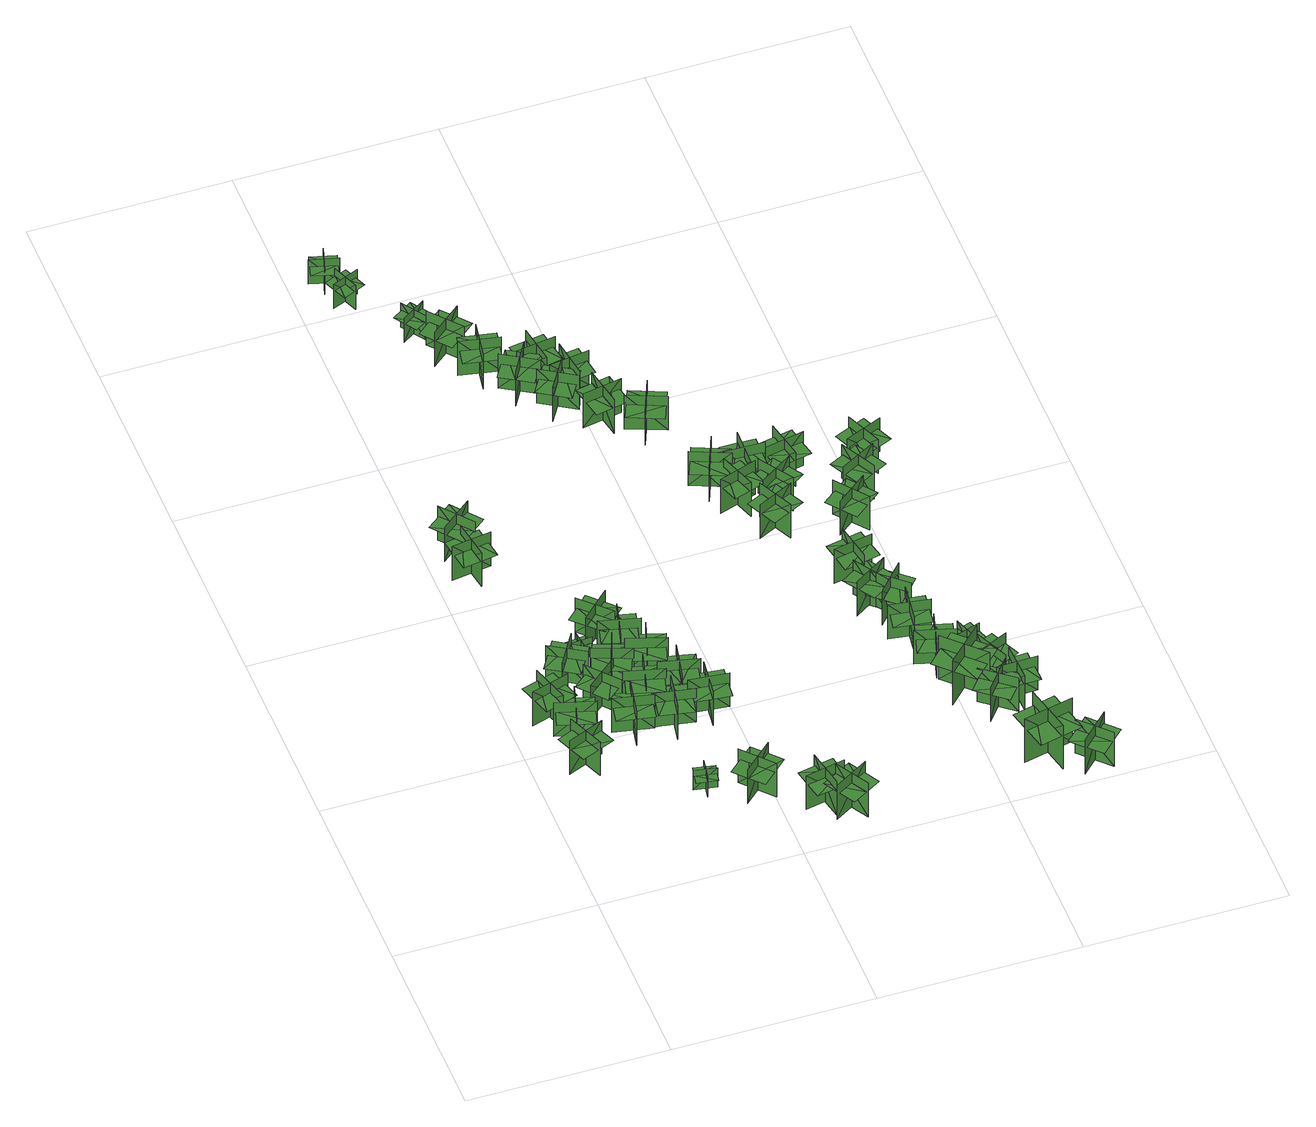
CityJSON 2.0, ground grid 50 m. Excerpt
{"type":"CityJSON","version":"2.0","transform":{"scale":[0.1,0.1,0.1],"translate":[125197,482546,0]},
"CityObjects":{
"tree1":{"type":"SolitaryVegetationObject","geometry":[{"type":"MultiSurface","lod":"1","boundaries":[[[0,1,2]],[[0,2,3]],[[4,5,6]],[[4,6,7]],[[8,9,10]],[[8,10,11]],[[8,11,12]],[[8,12,13]]]}]},
"tree2":{"type":"SolitaryVegetationObject","geometry":[{"type":"MultiSurface","lod":"1","boundaries":[[[14,15,16]],[[14,16,17]],[[18,19,20]],[[18,20,21]],[[22,23,24]],[[22,24,25]],[[22,25,26]],[[22,26,27]]]}]},
"tree3":{"type":"SolitaryVegetationObject","geometry":[{"type":"MultiSurface","lod":"1","boundaries":[[[28,29,30]],[[28,30,31]],[[32,33,34]],[[32,34,35]],[[36,37,38]],[[36,38,39]],[[36,39,40]],[[36,40,41]]]}]},
"tree4":{"type":"SolitaryVegetationObject","geometry":[{"type":"MultiSurface","lod":"1","boundaries":[[[42,43,44]],[[42,44,45]],[[46,47,48]],[[46,48,49]],[[50,51,52]],[[50,52,53]],[[50,53,54]],[[50,54,55]]]}]},
"tree5":{"type":"SolitaryVegetationObject","geometry":[{"type":"MultiSurface","lod":"1","boundaries":[[[56,57,58]],[[56,58,59]],[[60,61,62]],[[60,62,63]],[[64,65,66]],[[64,66,67]],[[64,67,68]],[[64,68,69]]]}]},
"tree6":{"type":"SolitaryVegetationObject","geometry":[{"type":"MultiSurface","lod":"1","boundaries":[[[70,71,72]],[[70,72,73]],[[74,75,76]],[[74,76,77]],[[78,79,80]],[[78,80,81]],[[78,81,82]],[[78,82,83]]]}]},
"tree7":{"type":"SolitaryVegetationObject","geometry":[{"type":"MultiSurface","lod":"1","boundaries":[[[84,85,86]],[[84,86,87]],[[88,89,90]],[[88,90,91]],[[92,93,94]],[[92,94,95]],[[92,95,96]],[[92,96,97]]]}]},
"tree8":{"type":"SolitaryVegetationObject","geometry":[{"type":"MultiSurface","lod":"1","boundaries":[[[98,99,100]],[[98,100,101]],[[102,103,104]],[[102,104,105]],[[106,107,108]],[[106,108,109]],[[106,109,110]],[[106,110,111]]]}]},
"tree9":{"type":"SolitaryVegetationObject","geometry":[{"type":"MultiSurface","lod":"1","boundaries":[[[112,113,114]],[[112,114,115]],[[116,117,118]],[[116,118,119]],[[120,121,122]],[[120,122,123]],[[120,123,124]],[[120,124,125]]]}]},
"tree10":{"type":"SolitaryVegetationObject","geometry":[{"type":"MultiSurface","lod":"1","boundaries":[[[126,127,128]],[[126,128,129]],[[130,131,132]],[[130,132,133]],[[134,135,136]],[[134,136,137]],[[134,137,138]],[[134,138,139]]]}]},
"tree11":{"type":"SolitaryVegetationObject","geometry":[{"type":"MultiSurface","lod":"1","boundaries":[[[140,141,142]],[[140,142,143]],[[144,145,146]],[[144,146,147]],[[148,149,150]],[[148,150,151]],[[148,151,152]],[[148,152,153]]]}]},
"tree12":{"type":"SolitaryVegetationObject","geometry":[{"type":"MultiSurface","lod":"1","boundaries":[[[154,155,156]],[[154,156,157]],[[158,159,160]],[[158,160,161]],[[162,163,164]],[[162,164,165]],[[162,165,166]],[[162,166,167]]]}]},
"tree13":{"type":"SolitaryVegetationObject","geometry":[{"type":"MultiSurface","lod":"1","boundaries":[[[168,169,170]],[[168,170,171]],[[172,173,174]],[[172,174,175]],[[176,177,178]],[[176,178,179]],[[176,179,180]],[[176,180,181]]]}]},
"tree14":{"type":"SolitaryVegetationObject","geometry":[{"type":"MultiSurface","lod":"1","boundaries":[[[182,183,184]],[[182,184,185]],[[186,187,188]],[[186,188,189]],[[190,191,192]],[[190,192,193]],[[190,193,194]],[[190,194,195]]]}]},
"tree15":{"type":"SolitaryVegetationObject","geometry":[{"type":"MultiSurface","lod":"1","boundaries":[[[196,197,198]],[[196,198,199]],[[200,201,202]],[[200,202,203]],[[204,205,206]],[[204,206,207]],[[204,207,208]],[[204,208,209]]]}]},
"tree16":{"type":"SolitaryVegetationObject","geometry":[{"type":"MultiSurface","lod":"1","boundaries":[[[210,211,212]],[[210,212,213]],[[214,215,216]],[[214,216,217]],[[218,219,220]],[[218,220,221]],[[218,221,222]],[[218,222,223]]]}]},
"tree17":{"type":"SolitaryVegetationObject","geometry":[{"type":"MultiSurface","lod":"1","boundaries":[[[224,225,226]],[[224,226,227]],[[228,229,230]],[[228,230,231]],[[232,233,234]],[[232,234,235]],[[232,235,236]],[[232,236,237]]]}]},
"tree18":{"type":"SolitaryVegetationObject","geometry":[{"type":"MultiSurface","lod":"1","boundaries":[[[238,239,240]],[[238,240,241]],[[242,243,244]],[[242,244,245]],[[246,247,248]],[[246,248,249]],[[246,249,250]],[[246,250,251]]]}]},
"tree19":{"type":"SolitaryVegetationObject","geometry":[{"type":"MultiSurface","lod":"1","boundaries":[[[252,253,254]],[[252,254,255]],[[256,257,258]],[[256,258,259]],[[260,261,262]],[[260,262,263]],[[260,263,264]],[[260,264,265]]]}]},
"tree20":{"type":"SolitaryVegetationObject","geometry":[{"type":"MultiSurface","lod":"1","boundaries":[[[266,267,268]],[[266,268,269]],[[270,271,272]],[[270,272,273]],[[274,275,276]],[[274,276,277]],[[274,277,278]],[[274,278,279]]]}]},
"tree21":{"type":"SolitaryVegetationObject","geometry":[{"type":"MultiSurface","lod":"1","boundaries":[[[280,281,282]],[[280,282,283]],[[284,285,286]],[[284,286,287]],[[288,289,290]],[[288,290,291]],[[288,291,292]],[[288,292,293]]]}]},
"tree22":{"type":"SolitaryVegetationObject","geometry":[{"type":"MultiSurface","lod":"1","boundaries":[[[294,295,296]],[[294,296,297]],[[298,299,300]],[[298,300,301]],[[302,303,304]],[[302,304,305]],[[302,305,306]],[[302,306,307]]]}]},
"tree23":{"type":"SolitaryVegetationObject","geometry":[{"type":"MultiSurface","lod":"1","boundaries":[[[308,309,310]],[[308,310,311]],[[312,313,314]],[[312,314,315]],[[316,317,318]],[[316,318,319]],[[316,319,320]],[[316,320,321]]]}]},
"tree24":{"type":"SolitaryVegetationObject","geometry":[{"type":"MultiSurface","lod":"1","boundaries":[[[322,323,324]],[[322,324,325]],[[326,327,328]],[[326,328,329]],[[330,331,332]],[[330,332,333]],[[330,333,334]],[[330,334,335]]]}]},
"tree25":{"type":"SolitaryVegetationObject","geometry":[{"type":"MultiSurface","lod":"1","boundaries":[[[336,337,338]],[[336,338,339]],[[340,341,342]],[[340,342,343]],[[344,345,346]],[[344,346,347]],[[344,347,348]],[[344,348,349]]]}]},
"tree26":{"type":"SolitaryVegetationObject","geometry":[{"type":"MultiSurface","lod":"1","boundaries":[[[350,351,352]],[[350,352,353]],[[354,355,356]],[[354,356,357]],[[358,359,360]],[[358,360,361]],[[358,361,362]],[[358,362,363]]]}]},
"tree27":{"type":"SolitaryVegetationObject","geometry":[{"type":"MultiSurface","lod":"1","boundaries":[[[364,365,366]],[[364,366,367]],[[368,369,370]],[[368,370,371]],[[372,373,374]],[[372,374,375]],[[372,375,376]],[[372,376,377]]]}]},
"tree28":{"type":"SolitaryVegetationObject","geometry":[{"type":"MultiSurface","lod":"1","boundaries":[[[378,379,380]],[[378,380,381]],[[382,383,384]],[[382,384,385]],[[386,387,388]],[[386,388,389]],[[386,389,390]],[[386,390,391]]]}]},
"tree29":{"type":"SolitaryVegetationObject","geometry":[{"type":"MultiSurface","lod":"1","boundaries":[[[392,393,394]],[[392,394,395]],[[396,397,398]],[[396,398,399]],[[400,401,402]],[[400,402,403]],[[400,403,404]],[[400,404,405]]]}]},
"tree30":{"type":"SolitaryVegetationObject","geometry":[{"type":"MultiSurface","lod":"1","boundaries":[[[406,407,408]],[[406,408,409]],[[410,411,412]],[[410,412,413]],[[414,415,416]],[[414,416,417]],[[414,417,418]],[[414,418,419]]]}]},
"tree31":{"type":"SolitaryVegetationObject","geometry":[{"type":"MultiSurface","lod":"1","boundaries":[[[420,421,422]],[[420,422,423]],[[424,425,426]],[[424,426,427]],[[428,429,430]],[[428,430,431]],[[428,431,432]],[[428,432,433]]]}]},
"tree32":{"type":"SolitaryVegetationObject","geometry":[{"type":"MultiSurface","lod":"1","boundaries":[[[434,435,436]],[[434,436,437]],[[438,439,440]],[[438,440,441]],[[442,443,444]],[[442,444,445]],[[442,445,446]],[[442,446,447]]]}]},
"tree33":{"type":"SolitaryVegetationObject","geometry":[{"type":"MultiSurface","lod":"1","boundaries":[[[448,449,450]],[[448,450,451]],[[452,453,454]],[[452,454,455]],[[456,457,458]],[[456,458,459]],[[456,459,460]],[[456,460,461]]]}]},
"tree34":{"type":"SolitaryVegetationObject","geometry":[{"type":"MultiSurface","lod":"1","boundaries":[[[462,463,464]],[[462,464,465]],[[466,467,468]],[[466,468,469]],[[470,471,472]],[[470,472,473]],[[470,473,474]],[[470,474,475]]]}]},
"tree35":{"type":"SolitaryVegetationObject","geometry":[{"type":"MultiSurface","lod":"1","boundaries":[[[476,477,478]],[[476,478,479]],[[480,481,482]],[[480,482,483]],[[484,485,486]],[[484,486,487]],[[484,487,488]],[[484,488,489]]]}]},
"tree36":{"type":"SolitaryVegetationObject","geometry":[{"type":"MultiSurface","lod":"1","boundaries":[[[490,491,492]],[[490,492,493]],[[494,495,496]],[[494,496,497]],[[498,499,500]],[[498,500,501]],[[498,501,502]],[[498,502,503]]]}]},
"tree37":{"type":"SolitaryVegetationObject","geometry":[{"type":"MultiSurface","lod":"1","boundaries":[[[504,505,506]],[[504,506,507]],[[508,509,510]],[[508,510,511]],[[512,513,514]],[[512,514,515]],[[512,515,516]],[[512,516,517]]]}]},
"tree38":{"type":"SolitaryVegetationObject","geometry":[{"type":"MultiSurface","lod":"1","boundaries":[[[518,519,520]],[[518,520,521]],[[522,523,524]],[[522,524,525]],[[526,527,528]],[[526,528,529]],[[526,529,530]],[[526,530,531]]]}]},
"tree39":{"type":"SolitaryVegetationObject","geometry":[{"type":"MultiSurface","lod":"1","boundaries":[[[532,533,534]],[[532,534,535]],[[536,537,538]],[[536,538,539]],[[540,541,542]],[[540,542,543]],[[540,543,544]],[[540,544,545]]]}]},
"tree40":{"type":"SolitaryVegetationObject","geometry":[{"type":"MultiSurface","lod":"1","boundaries":[[[546,547,548]],[[546,548,549]],[[550,551,552]],[[550,552,553]],[[554,555,556]],[[554,556,557]],[[554,557,558]],[[554,558,559]]]}]},
"tree41":{"type":"SolitaryVegetationObject","geometry":[{"type":"MultiSurface","lod":"1","boundaries":[[[560,561,562]],[[560,562,563]],[[564,565,566]],[[564,566,567]],[[568,569,570]],[[568,570,571]],[[568,571,572]],[[568,572,573]]]}]},
"tree42":{"type":"SolitaryVegetationObject","geometry":[{"type":"MultiSurface","lod":"1","boundaries":[[[574,575,576]],[[574,576,577]],[[578,579,580]],[[578,580,581]],[[582,583,584]],[[582,584,585]],[[582,585,586]],[[582,586,587]]]}]},
"tree43":{"type":"SolitaryVegetationObject","geometry":[{"type":"MultiSurface","lod":"1","boundaries":[[[588,589,590]],[[588,590,591]],[[592,593,594]],[[592,594,595]],[[596,597,598]],[[596,598,599]],[[596,599,600]],[[596,600,601]]]}]},
"tree44":{"type":"SolitaryVegetationObject","geometry":[{"type":"MultiSurface","lod":"1","boundaries":[[[602,603,604]],[[602,604,605]],[[606,607,608]],[[606,608,609]],[[610,611,612]],[[610,612,613]],[[610,613,614]],[[610,614,615]]]}]},
"tree45":{"type":"SolitaryVegetationObject","geometry":[{"type":"MultiSurface","lod":"1","boundaries":[[[616,617,618]],[[616,618,619]],[[620,621,622]],[[620,622,623]],[[624,625,626]],[[624,626,627]],[[624,627,628]],[[624,628,629]]]}]},
"tree46":{"type":"SolitaryVegetationObject","geometry":[{"type":"MultiSurface","lod":"1","boundaries":[[[630,631,632]],[[630,632,633]],[[634,635,636]],[[634,636,637]],[[638,639,640]],[[638,640,641]],[[638,641,642]],[[638,642,643]]]}]},
"tree47":{"type":"SolitaryVegetationObject","geometry":[{"type":"MultiSurface","lod":"1","boundaries":[[[644,645,646]],[[644,646,647]],[[648,649,650]],[[648,650,651]],[[652,653,654]],[[652,654,655]],[[652,655,656]],[[652,656,657]]]}]},
"tree48":{"type":"SolitaryVegetationObject","geometry":[{"type":"MultiSurface","lod":"1","boundaries":[[[658,659,660]],[[658,660,661]],[[662,663,664]],[[662,664,665]],[[666,667,668]],[[666,668,669]],[[666,669,670]],[[666,670,671]]]}]},
"tree49":{"type":"SolitaryVegetationObject","geometry":[{"type":"MultiSurface","lod":"1","boundaries":[[[672,673,674]],[[672,674,675]],[[676,677,678]],[[676,678,679]],[[680,681,682]],[[680,682,683]],[[680,683,684]],[[680,684,685]]]}]},
"tree50":{"type":"SolitaryVegetationObject","geometry":[{"type":"MultiSurface","lod":"1","boundaries":[[[686,687,688]],[[686,688,689]],[[690,691,692]],[[690,692,693]],[[694,695,696]],[[694,696,697]],[[694,697,698]],[[694,698,699]]]}]},
"tree51":{"type":"SolitaryVegetationObject","geometry":[{"type":"MultiSurface","lod":"1","boundaries":[[[700,701,702]],[[700,702,703]],[[704,705,706]],[[704,706,707]],[[708,709,710]],[[708,710,711]],[[708,711,712]],[[708,712,713]]]}]},
"tree52":{"type":"SolitaryVegetationObject","geometry":[{"type":"MultiSurface","lod":"1","boundaries":[[[714,715,716]],[[714,716,717]],[[718,719,720]],[[718,720,721]],[[722,723,724]],[[722,724,725]],[[722,725,726]],[[722,726,727]]]}]},
"tree53":{"type":"SolitaryVegetationObject","geometry":[{"type":"MultiSurface","lod":"1","boundaries":[[[728,729,730]],[[728,730,731]],[[732,733,734]],[[732,734,735]],[[736,737,738]],[[736,738,739]],[[736,739,740]],[[736,740,741]]]}]}
},
"vertices":[
[98,465,34],[137,372,34],[137,372,142],[98,465,142],[72,398,34],[164,437,34],[164,437,142],[72,398,142],[76,400,112],[93,359,112],[178,395,112],[161,435,112],[144,476,112],[59,440,112],
[140,603,37],[45,573,37],[45,573,145],[140,603,145],[77,636,37],[107,540,37],[107,540,145],[77,636,145],[78,632,115],[36,619,115],[64,531,115],[106,544,115],[147,557,115],[120,645,115],
[142,561,35],[113,465,35],[113,465,143],[141,561,143],[79,526,35],[175,498,35],[175,498,143],[79,526,143],[83,525,113],[71,483,113],[159,457,113],[171,499,113],[184,541,113],[95,567,113],
[207,651,41],[122,703,41],[122,703,149],[207,651,149],[190,720,41],[138,635,41],[138,635,149],[190,720,149],[188,717,119],[151,740,119],[102,661,119],[140,638,119],[177,615,119],[225,694,119],
[249,542,37],[184,619,37],[184,619,146],[249,542,146],[254,614,37],[177,549,37],[177,549,146],[254,614,146],[251,611,116],[223,644,116],[152,585,116],[181,552,116],[209,518,116],[279,578,116],
[127,1091,42],[28,1076,42],[28,1076,150],[127,1091,150],[69,1133,42],[84,1034,42],[84,1034,150],[69,1133,150],[69,1129,120],[26,1122,120],[40,1031,120],[83,1038,120],[127,1044,120],[113,1135,120],
[247,434,36],[267,532,36],[267,532,144],[247,434,144],[306,474,36],[208,494,36],[208,494,144],[306,474,144],[302,475,114],[311,518,114],[221,536,114],[212,493,114],[203,450,114],[294,432,114],
[31,1137,45],[109,1200,45],[109,1200,154],[31,1137,154],[103,1131,45],[39,1208,45],[39,1208,154],[103,1131,154],[100,1134,123],[134,1161,123],[76,1233,123],[42,1205,123],[8,1178,123],[66,1106,123],
[359,289,25],[348,233,25],[348,233,87],[359,289,87],[325,265,25],[381,255,25],[381,255,87],[325,265,87],[327,265,70],[323,240,70],[375,231,70],[379,256,70],[384,280,70],[332,290,70],
[220,703,43],[215,761,43],[215,761,106],[220,703,106],[246,735,43],[189,730,43],[189,730,106],[246,735,106],[243,735,88],[241,760,88],[189,755,88],[191,730,88],[193,705,88],[246,710,88],
[279,692,40],[244,598,40],[244,598,149],[279,692,149],[215,661,40],[308,626,40],[308,626,149],[215,661,149],[218,660,118],[203,619,118],[289,587,118],[305,628,118],[320,669,118],[234,701,118],
[322,604,37],[297,507,37],[297,507,146],[322,604,146],[261,567,37],[358,542,37],[358,542,146],[261,567,146],[265,566,116],[254,524,116],[343,500,116],[354,543,116],[365,585,116],[276,608,116],
[402,461,36],[303,479,36],[303,479,144],[402,461,144],[360,520,36],[342,421,36],[342,421,144],[360,520,144],[360,516,114],[317,524,114],[300,433,114],[343,425,114],[386,417,114],[403,508,114],
[309,824,42],[238,754,42],[238,754,151],[309,824,151],[237,824,42],[308,753,42],[308,753,151],[237,824,151],[240,821,121],[209,790,121],[274,725,121],[305,756,121],[336,787,121],[271,852,121],
[357,713,41],[260,738,41],[260,738,150],[357,713,150],[320,774,41],[295,677,41],[295,677,150],[320,774,150],[319,770,120],[276,781,120],[253,692,120],[296,681,120],[338,670,120],[361,759,120],
[431,258,20],[499,185,20],[499,185,128],[431,258,128],[429,187,20],[503,255,20],[503,255,128],[429,187,128],[432,189,98],[462,157,98],[529,220,98],[500,252,98],[470,284,98],[402,222,98],
[363,698,39],[333,602,39],[333,602,148],[363,698,148],[300,664,39],[395,634,39],[395,634,148],[300,664,148],[304,663,118],[290,621,118],[378,593,118],[391,635,118],[405,677,118],[317,705,118],
[345,569,37],[443,548,37],[443,548,146],[345,569,146],[385,509,37],[405,607,37],[405,607,146],[385,509,146],[385,513,116],[428,504,116],[447,594,116],[405,603,116],[362,612,116],[343,522,116],
[435,438,35],[447,537,35],[447,537,143],[435,438,143],[491,483,35],[392,494,35],[392,494,143],[491,483,143],[487,483,113],[492,527,113],[401,537,113],[396,494,113],[391,450,113],[482,440,113],
[609,87,16],[590,185,16],[590,185,124],[609,87,124],[649,147,16],[550,128,16],[550,128,124],[649,147,124],[645,146,94],[636,189,94],[546,171,94],[554,128,94],[563,85,94],[653,103,94],
[606,73,17],[692,124,17],[692,124,126],[606,73,126],[675,56,17],[625,142,17],[625,142,126],[675,56,126],[673,59,96],[711,81,96],[665,161,96],[627,139,96],[589,117,96],[635,37,96],
[133,2021,48],[66,1994,48],[66,1994,126],[133,2021,126],[85,2041,48],[112,1974,48],[112,1974,126],[85,2041,126],[86,2038,104],[57,2026,104],[82,1965,104],[111,1977,104],[140,1989,104],[115,2050,104],
[65,2051,40],[85,2120,40],[85,2120,118],[65,2051,118],[110,2077,40],[41,2096,40],[41,2096,118],[110,2077,118],[107,2078,96],[115,2108,96],[52,2125,96],[44,2095,96],[35,2065,96],[98,2047,96],
[178,1828,56],[237,1868,56],[237,1868,133],[178,1828,133],[228,1819,56],[188,1878,56],[188,1878,133],[228,1819,133],[226,1821,112],[252,1839,112],[216,1893,112],[190,1876,112],[164,1858,112],[200,1804,112],
[224,1806,54],[289,1729,54],[289,1729,163],[224,1806,163],[219,1734,54],[296,1798,54],[296,1798,163],[219,1734,163],[222,1737,132],[250,1703,132],[321,1762,132],[292,1796,132],[264,1829,132],[194,1771,132],
[298,1627,55],[316,1726,55],[316,1726,164],[298,1627,164],[357,1668,55],[258,1687,55],[258,1687,164],[357,1668,164],[353,1669,134],[361,1712,134],[270,1729,134],[262,1686,134],[254,1643,134],[345,1626,134],
[332,1620,53],[418,1569,53],[418,1569,162],[332,1620,162],[350,1551,53],[402,1637,53],[402,1637,162],[350,1551,162],[352,1555,132],[390,1532,132],[437,1611,132],[400,1634,132],[362,1656,132],[315,1577,132],
[485,1495,50],[400,1547,50],[400,1547,159],[485,1495,159],[468,1564,50],[415,1479,50],[415,1479,159],[468,1564,159],[466,1561,129],[428,1583,129],[380,1505,129],[418,1482,129],[455,1459,129],[503,1538,129],
[478,1639,44],[379,1623,44],[379,1623,153],[478,1639,153],[420,1680,44],[436,1581,44],[436,1581,153],[420,1680,153],[420,1676,123],[377,1669,123],[392,1578,123],[435,1585,123],[479,1592,123],[464,1683,123],
[492,1513,44],[478,1612,44],[478,1612,153],[492,1513,153],[534,1570,44],[435,1556,44],[435,1556,153],[534,1570,153],[530,1570,123],[524,1613,123],[433,1600,123],[439,1557,123],[445,1513,123],[536,1526,123],
[475,1439,46],[573,1458,46],[573,1458,155],[475,1439,155],[535,1399,46],[516,1498,46],[516,1498,155],[535,1399,155],[534,1403,124],[577,1411,124],[560,1502,124],[516,1494,124],[473,1485,124],[491,1395,124],
[591,1345,40],[629,1437,40],[629,1437,149],[591,1345,149],[657,1373,40],[564,1411,40],[564,1411,149],[657,1373,149],[653,1374,119],[670,1415,119],[585,1450,119],[568,1410,119],[551,1369,119],[636,1334,119],
[705,1214,43],[667,1121,43],[667,1121,152],[705,1214,152],[639,1186,43],[732,1147,43],[732,1147,152],[639,1186,152],[643,1184,122],[626,1143,122],[711,1108,122],[728,1149,122],[745,1189,122],[659,1224,122],
[774,1107,42],[679,1075,42],[679,1075,151],[774,1107,151],[709,1138,42],[741,1043,42],[741,1043,151],[709,1138,151],[710,1134,121],[669,1120,121],[699,1033,121],[740,1047,121],[782,1061,121],[752,1148,121],
[760,1038,40],[804,948,40],[804,948,149],[760,1038,149],[737,970,40],[827,1014,40],[827,1014,149],[737,970,149],[741,972,118],[760,933,118],[843,973,118],[824,1012,118],[804,1052,118],[722,1011,118],
[816,1158,41],[715,1160,41],[715,1160,149],[816,1158,149],[766,1209,41],[764,1109,41],[764,1109,149],[766,1209,149],[765,1205,119],[722,1206,119],[720,1114,119],[764,1113,119],[807,1112,119],[809,1204,119],
[865,668,31],[949,723,31],[949,723,140],[865,668,140],[935,654,31],[881,738,31],[881,738,140],[935,654,140],[933,657,110],[970,681,110],[920,759,110],[883,735,110],[846,711,110],[896,634,110],
[1032,454,27],[936,481,27],[936,481,135],[1032,454,135],[997,516,27],[970,420,27],[970,420,135],[997,516,135],[996,512,105],[954,524,105],[929,436,105],[971,424,105],[1013,411,105],[1038,500,105],
[950,518,28],[964,618,28],[964,618,137],[950,518,137],[1007,562,28],[907,576,28],[907,576,137],[1007,562,137],[1003,563,106],[1009,606,106],[918,619,106],[912,575,106],[905,532,106],[997,519,106],
[783,1113,39],[839,1030,39],[839,1030,148],[783,1113,148],[770,1043,39],[853,1099,39],[853,1099,148],[770,1043,148],[773,1045,118],[798,1009,118],[874,1060,118],[849,1097,118],[825,1133,118],[749,1081,118],
[1068,422,22],[977,331,22],[977,331,162],[1068,422,162],[976,421,22],[1067,330,22],[1067,330,162],[976,421,162],[979,417,123],[940,377,123],[1024,294,123],[1063,334,123],[1103,374,123],[1019,457,123],
[909,741,35],[890,839,35],[890,839,144],[909,741,144],[948,800,35],[850,781,35],[850,781,144],[948,800,144],[944,800,114],[936,843,114],[846,825,114],[854,782,114],[862,739,114],[953,757,114],
[981,626,29],[906,692,29],[906,692,138],[981,626,138],[976,697,29],[910,622,29],[910,622,138],[976,697,138],[973,694,107],[940,723,107],[880,653,107],[913,625,107],[946,596,107],[1006,665,107],
[1042,254,19],[1105,332,19],[1105,332,127],[1042,254,127],[1113,262,19],[1035,325,19],[1035,325,127],[1113,262,127],[1110,264,97],[1137,298,97],[1066,356,97],[1038,322,97],[1011,288,97],[1082,230,97],
[1198,136,13],[1073,107,13],[1073,107,153],[1198,136,153],[1119,184,13],[1149,58,13],[1149,58,153],[1119,184,153],[1120,179,114],[1066,166,114],[1093,50,114],[1148,63,114],[1202,76,114],[1175,192,114],
[851,1203,38],[871,1105,38],[871,1105,147],[851,1203,147],[812,1143,38],[910,1163,38],[910,1163,147],[812,1143,147],[816,1144,117],[824,1101,117],[915,1119,117],[906,1162,117],[897,1205,117],[807,1187,117],
[1111,344,17],[1070,435,17],[1070,435,126],[1111,344,126],[1135,411,17],[1044,370,17],[1044,370,126],[1135,411,126],[1132,409,96],[1114,449,96],[1030,411,96],[1048,371,96],[1066,331,96],[1150,369,96],
[1076,444,20],[1053,512,20],[1053,512,98],[1076,444,98],[1098,489,20],[1030,467,20],[1030,467,98],[1098,489,98],[1096,488,76],[1086,518,76],[1023,498,76],[1033,468,76],[1043,438,76],[1105,459,76],
[1179,318,15],[1079,316,15],[1079,316,124],[1179,318,124],[1126,367,15],[1129,267,15],[1129,267,124],[1126,367,124],[1126,363,94],[1083,362,94],[1085,270,94],[1129,271,94],[1173,272,94],[1170,364,94],
[921,993,38],[983,915,38],[983,915,146],[921,993,146],[914,922,38],[992,984,38],[992,984,146],[914,922,146],[917,925,116],[944,890,116],[1016,947,116],[989,982,116],[962,1016,116],[890,959,116],
[1192,29,10],[1263,100,10],[1263,100,119],[1192,29,119],[1263,30,10],[1193,101,10],[1193,101,119],[1263,30,119],[1260,33,88],[1291,64,88],[1227,129,88],[1196,98,88],[1164,67,88],[1229,2,88],
[958,1026,38],[1047,1074,38],[1047,1074,146],[958,1026,146],[1027,1006,38],[980,1095,38],[980,1095,146],[1027,1006,146],[1025,1010,116],[1064,1030,116],[1020,1112,116],[982,1091,116],[943,1071,116],[986,989,116],
[1091,1151,35],[999,1111,35],[999,1111,143],[1091,1151,143],[1025,1177,35],[1064,1085,35],[1064,1085,143],[1025,1177,143],[1026,1173,113],[986,1156,113],[1023,1071,113],[1063,1089,113],[1103,1106,113],[1066,1190,113]
]}
